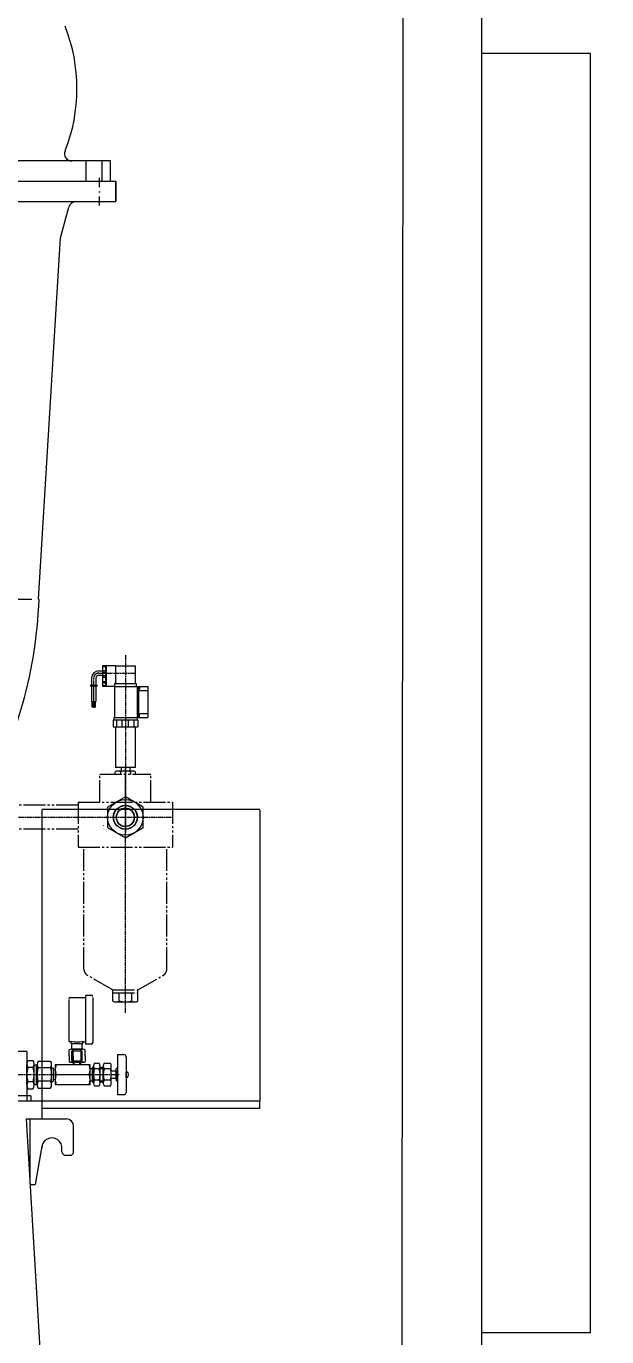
# Model space of a CAD drawing. Header units: millimetres. Extents: x 3 to 671030, y 2 to 511260.
# Drawn here: x 145278 to 165566, y 353151 to 398948 of the extents above; entities that cross this region are included whole.
import ezdxf

# ---------------------------------------------------------------- set-up
doc = ezdxf.new("R2010")
doc.units = ezdxf.units.MM
doc.header["$LTSCALE"] = 25.4
for name, pattern in [('CENTER', [50.8, 31.75, -6.35, 6.35, -6.35]), ('CHAIN', [0.7087, 0.4724, -0.0591, 0.1181, -0.0591]), ('DASHDOT', [25.4, 12.7, -6.35, 0, -6.35]), ('EB_DASHDOTDOT', [45, 30, -3, 3, -3, 3, -3])]:
    doc.linetypes.add(name, pattern=pattern)
doc.layers.get('Defpoints').update_dxf_attribs({"lineweight": 5})
for name, color, linetype, lineweight in [('CAXA0', 7, 'Continuous', 5), ('CAXA1', 5, 'CENTER', 5), ('CAXA尺寸线层', 3, 'Continuous', 5), ('CAXA细实线层', 7, 'Continuous', 5), ('EB0_1', 7, 'Continuous', 5), ('细实线层', 7, 'Continuous', 5)]:
    doc.layers.add(name, color=color, linetype=linetype, lineweight=lineweight)
doc.styles.add('Roman', font='arial.ttf')
doc.styles.get("Standard").update_dxf_attribs({"font": 'arial.ttf'})
doc.dimstyles.new('ISO-25', dxfattribs={"dimscale": 30, "dimtxt": 38.1, "dimasz": 38.1, "dimexe": 50.8, "dimexo": 50.8, "dimgap": 15.875, "dimtad": 1, "dimtih": 1, "dimtoh": 1, "dimdec": 1, "dimlfac": 0.03937, "dimdsep": 46, "dimtxsty": 'Standard', "dimcen": 63.5, "dimclrd": 7, "dimclre": 7, "dimclrt": 7, "dimadec": 0, "dimazin": 0, "dimtfac": 1, "dimtdec": 1, "dimtmove": 0, "dimatfit": 3, "dimfxl": 25.4, "dimlwd": 5, "dimlwe": 5, "dimarcsym": 0})

# ---------------------------------------------------------------- blocks, each defined once
blk = doc.blocks.new('*D34')
at = {"color": 7, "linetype": 'Continuous', "lineweight": 5, "transparency": 16777216}
for p, q in [((153430, 441916), (179134, 441916)), ((177610, 440773), (177610, 394744)), ((177610, 350476), (177610, 389509)), ((165253, 349333), (179134, 349333))]:
    blk.add_line(p, q, dxfattribs=at)
at = {"color": 7, "transparency": 16777216}
for points in [[(177420, 440773), (177801, 440773), (177610, 441916)], [(177420, 350476), (177801, 350476), (177610, 349333)]]:
    blk.add_solid(points, dxfattribs=at)
at = {"layer": 'Defpoints', "color": 0, "transparency": 16777216}
for p in [(151906, 441916), (163729, 349333), (177610, 349333)]:
    blk.add_point(p, dxfattribs=at)
at = {"color": 7, "lineweight": 5, "transparency": 16777216, "insert": (177610, 392127), "char_height": 4191, "attachment_point": 5, "style": 'Roman'}
blk.add_mtext('3645', dxfattribs=at)

msp = doc.modelspace()

# ---------------------------------------------------------------- linework, layer by layer
at = {"color": 7, "lineweight": 5}
for p, q in [((158449.95, 417913.25), (158395.67, 349333.25)), ((161189.35, 417913.25), (161189.35, 349333.25)), ((164999.35, 397999.65), (161189.35, 397999.65)), ((164999.35, 353295.65), (164999.35, 397999.65)), ((147370.27, 393528.88), (147370.32, 394240.08)), ((147929.07, 393528.84), (147929.12, 394240.04)), ((135586.15, 393529.26), (148413.15, 393529.26)), ((148413.15, 392818.06), (148413.15, 393529.26)), ((141999.65, 392818.06), (148413.15, 392818.06)), ((146480.91, 391548.06), (146770.76, 392629.8)), ((145708.81, 378924.26), (146480.91, 391548.06)), ((153442.35, 361144.24), (153442.35, 361398.24)), ((161189.35, 353295.65), (164999.35, 353295.65))]:
    msp.add_line(p, q, dxfattribs=at)
at = {"color": 7, "linetype": 'Continuous', "lineweight": 5}
for p, q in [((135776.65, 393529.26), (148222.65, 393529.26)), ((148400.22, 376600.25), (147942.66, 376600.25)), ((147943.02, 376600.25), (147943.02, 376092.25)), ((147943.02, 376579.57), (148044.62, 376579.57)), ((148044.62, 376600.25), (148044.62, 376092.25)), ((148070.02, 376600.25), (148070.02, 376092.25)), ((148400.22, 376600.25), (148400.22, 375977.95)), ((148400.22, 376600.25), (149086.02, 376600.25)), ((149086.02, 376600.25), (149086.02, 375977.95)), ((147562.02, 376168.45), (147562.02, 375919.65)), ((147714.42, 376168.45), (147714.42, 375919.65)), ((147816.02, 376422.45), (147943.02, 376422.45)), ((147816.02, 376270.05), (147943.02, 376270.05)), ((147943.02, 376438.93), (148044.62, 376438.93)), ((147943.02, 376397.05), (147943.02, 375889.05)), ((147943.02, 376376.37), (148044.62, 376376.37)), ((147943.02, 376253.58), (148044.62, 376253.58)), ((147943.02, 376205.62), (148044.62, 376205.62)), ((147943.02, 376050.38), (148044.62, 376050.38)), ((147943.02, 376002.42), (148044.62, 376002.42)), ((148044.62, 376397.05), (148044.62, 375889.05)), ((148070.02, 376397.05), (148070.02, 375889.05)), ((147511.2, 375919.65), (147769.89, 375919.65)), ((147511.2, 375894.25), (147769.89, 375894.25)), ((147562.02, 375965.25), (147562.02, 375716.45)), ((147562.02, 375894.25), (147562.02, 375355.93)), ((147714.42, 375965.25), (147714.42, 375716.45)), ((147714.42, 375894.25), (147714.42, 375355.93)), ((147943.02, 375909.74), (148044.62, 375909.74)), ((147943.02, 375889.05), (148362.12, 375889.05)), ((148362.12, 375977.95), (148362.12, 375876.35)), ((148362.12, 375977.95), (149124.12, 375977.95)), ((148362.12, 375876.35), (149530.52, 375876.35)), ((148362.12, 375876.35), (148362.12, 374796.85)), ((148362.12, 375774.75), (148362.12, 375673.15)), ((149124.12, 375977.95), (149124.12, 375876.35)), ((149149.52, 375876.35), (149149.52, 374796.85)), ((149149.52, 375673.15), (149149.52, 374694.84)), ((149200.32, 375876.35), (149200.32, 374796.85)), ((149200.32, 375871.41), (149238.42, 375871.41)), ((149200.32, 375782.51), (149238.42, 375782.51)), ((149200.32, 375736.65), (149530.52, 375736.65)), ((149238.42, 375871.41), (149238.42, 375782.51)), ((149530.52, 375876.35), (149530.52, 374796.85)), ((147562.02, 375355.93), (147714.42, 375355.93)), ((147581.07, 375156.7), (147581.07, 375355.93)), ((147619.17, 375156.7), (147581.07, 375156.7)), ((147619.17, 375156.7), (147619.17, 375355.93)), ((147657.27, 375156.7), (147657.27, 375355.93)), ((147695.37, 375156.7), (147657.27, 375156.7)), ((147695.37, 375156.7), (147695.37, 375355.93)), ((149174.92, 374694.84), (148311.32, 374694.84)), ((148311.32, 374694.84), (148311.32, 374466.65)), ((148336.72, 374796.85), (148336.72, 374694.84)), ((148336.72, 374796.85), (149530.52, 374796.85)), ((148438.75, 374466.65), (148438.75, 374694.84)), ((148631.36, 374466.65), (148631.36, 374694.84)), ((148854.22, 374466.65), (148854.22, 374694.84)), ((149047.49, 374466.65), (149047.49, 374694.84)), ((149149.52, 374796.85), (149149.52, 374694.84)), ((149174.92, 374694.84), (149174.92, 374466.65)), ((149200.32, 374936.55), (149530.52, 374936.55)), ((149200.32, 374890.7), (149238.42, 374890.7)), ((149200.32, 374801.8), (149238.42, 374801.8)), ((149238.42, 374801.8), (149238.42, 374890.7)), ((148311.32, 374466.65), (149174.92, 374466.65)), ((148400.22, 374466.65), (148400.22, 373044.25)), ((149086.02, 374466.65), (149086.02, 373044.25)), ((148391.39, 372810.79), (148391.39, 372891.3)), ((149086.25, 373044.25), (148400.22, 373044.25)), ((149007.31, 372917.25), (148479.38, 372917.25)), ((148567.37, 372891.3), (148567.37, 372810.79)), ((148590.95, 373044.25), (148590.95, 372917.25)), ((148895.75, 373044.25), (148895.75, 372917.25)), ((148919.32, 372891.3), (148919.32, 372810.79)), ((149095.3, 372810.79), (149095.3, 372891.3)), ((148743.12, 372023.04), (148120.6, 371663.63)), ((149365.63, 371663.63), (148743.12, 372023.04)), ((145822.35, 371583.82), (153442.35, 371583.82)), ((145822.35, 371558.24), (145822.35, 361398.24)), ((148120.6, 371663.63), (148120.6, 370944.81)), ((149365.63, 370944.81), (149365.63, 371663.63)), ((153442.35, 371558.24), (153442.35, 361398.24)), ((148120.6, 370944.81), (148743.12, 370585.4)), ((148743.12, 370585.4), (149365.63, 370944.81)), ((146812.81, 365005.24), (147346.21, 365005.24)), ((147346.21, 365087.79), (147549.41, 365087.79)), ((147346.21, 365062.21), (147346.21, 363373.11)), ((147600.21, 365011.41), (147600.21, 363423.91)), ((146762.01, 364928.86), (146762.01, 363506.46)), ((146775.48, 362973.06), (146775.48, 363176.26)), ((146812.81, 363455.66), (146850.91, 363455.66)), ((147263.09, 363201.66), (146845.14, 363201.66)), ((146850.91, 363404.86), (146850.91, 363483.25)), ((146850.91, 363404.86), (147257.31, 363404.86)), ((146869.96, 363393.43), (146869.96, 363404.86)), ((146869.96, 363201.66), (146869.96, 363393.43)), ((146869.96, 363201.66), (147238.26, 363201.66)), ((146908.06, 363138.16), (146908.06, 363201.66)), ((146914.8, 362973.06), (146914.8, 363176.26)), ((147193.43, 362973.06), (147193.43, 363176.26)), ((147200.16, 363138.16), (147200.16, 363201.66)), ((147238.26, 363393.43), (147238.26, 363404.86)), ((147238.26, 363201.66), (147238.26, 363393.43)), ((147257.31, 363404.86), (147257.31, 363483.25)), ((147257.31, 363455.66), (147346.21, 363455.66)), ((147332.74, 362973.06), (147332.74, 363176.26)), ((147549.41, 363373.11), (147346.21, 363373.11)), ((145301.51, 363125.46), (141872.51, 363125.46)), ((145301.51, 363125.46), (145301.51, 361398.23)), ((145339.45, 362811.26), (145517.58, 362811.26)), ((145694.14, 362781.93), (146128.09, 362781.93)), ((146775.48, 362973.06), (146775.48, 362769.86)), ((147263.09, 362744.46), (146845.14, 362744.46)), ((146876.31, 363138.16), (147231.91, 363138.16)), ((146876.31, 362795.26), (146876.31, 363138.16)), ((146876.31, 362795.26), (147231.91, 362795.26)), ((146914.8, 362973.06), (146914.8, 362769.86)), ((146927.11, 362655.56), (146927.11, 362744.46)), ((146990.61, 362769.86), (146990.61, 362795.26)), ((146990.61, 362769.86), (147117.61, 362769.86)), ((147117.61, 362769.86), (147117.61, 362795.26)), ((147181.11, 362655.56), (147181.11, 362744.46)), ((147193.43, 362973.06), (147193.43, 362769.86)), ((147231.91, 362795.26), (147231.91, 363138.16)), ((147332.74, 362973.06), (147332.74, 362769.86)), ((147657.81, 362708.61), (147828.02, 362708.61)), ((147997.71, 362708.61), (148218.72, 362708.61)), ((148463.81, 363011.16), (148463.81, 362312.66)), ((148463.81, 363011.16), (148692.41, 363011.16)), ((148768.61, 362934.96), (148768.61, 361690.36)), ((145301.51, 361938.71), (145301.51, 362686.61)), ((145517.58, 362561.96), (145339.45, 362561.96)), ((145555.51, 361938.71), (145555.51, 362686.61)), ((145555.51, 362655.56), (145657.11, 362655.56)), ((145631.71, 361969.76), (145631.71, 362655.56)), ((145657.11, 362664.61), (145657.11, 362312.66)), ((145657.11, 361960.71), (145657.11, 362312.66)), ((146128.09, 362547.29), (145694.14, 362547.29)), ((146165.11, 361960.71), (146165.11, 362664.61)), ((146165.11, 362553.96), (146215.91, 362553.96)), ((146215.91, 362553.96), (146215.91, 362071.36)), ((146215.91, 362490.46), (146292.11, 362468.87)), ((147511.31, 362655.56), (146292.11, 362655.56)), ((146292.11, 362650.46), (146292.11, 361969.76)), ((146322.01, 362312.66), (147482.12, 362312.66)), ((147511.31, 361969.76), (147511.31, 362655.56)), ((147511.31, 362531.1), (147587.51, 362531.1)), ((147587.51, 362566.66), (147628.61, 362566.66)), ((147587.51, 362566.66), (147587.51, 362058.66)), ((147628.61, 362015.7), (147628.61, 362609.62)), ((147828.02, 362510.63), (147657.81, 362510.63)), ((147857.21, 362015.7), (147857.21, 362609.62)), ((147857.21, 362566.66), (147968.51, 362566.66)), ((147968.51, 362015.7), (147968.51, 362609.62)), ((148218.72, 362510.63), (147997.71, 362510.63)), ((148247.91, 362015.7), (148247.91, 362609.62)), ((148247.91, 362439.66), (148425.71, 362439.66)), ((148425.71, 362185.66), (148425.71, 362521.78)), ((148463.81, 362521.78), (148425.71, 362521.78)), ((148425.71, 362439.66), (148425.71, 362089.98)), ((148463.81, 362312.66), (148463.81, 361614.16)), ((148768.61, 362211.06), (148768.61, 362414.26)), ((148768.61, 362414.26), (148811.69, 362414.26)), ((148837.45, 362322.82), (148837.45, 362302.5)), ((148847.35, 362322.82), (148837.45, 362322.82)), ((148847.35, 362302.5), (148837.45, 362302.5)), ((145517.58, 362063.36), (145339.45, 362063.36)), ((145339.45, 361814.06), (145517.58, 361814.06)), ((145555.51, 361969.76), (145657.11, 361969.76)), ((146128.09, 362078.02), (145694.14, 362078.02)), ((145694.14, 361843.39), (146128.09, 361843.39)), ((146165.11, 362071.36), (146215.91, 362071.36)), ((146215.91, 362134.86), (146292.34, 362156.45)), ((146292.11, 361969.76), (147511.31, 361969.76)), ((147511.31, 362094.22), (147587.51, 362094.22)), ((147587.51, 362058.66), (147628.61, 362058.66)), ((147828.02, 362114.69), (147657.81, 362114.69)), ((147657.81, 361916.71), (147828.02, 361916.71)), ((147857.21, 362058.66), (147968.51, 362058.66)), ((148218.72, 362114.69), (147997.71, 362114.69)), ((147997.71, 361916.71), (148218.72, 361916.71)), ((148247.91, 362185.66), (148425.71, 362185.66)), ((148463.81, 362089.98), (148425.71, 362089.98)), ((148812.2, 362211.06), (148768.61, 362211.06)), ((117628.35, 361398.24), (153442.35, 361398.24)), ((145441.35, 361576.06), (143028.35, 361576.06)), ((145441.17, 361576.68), (145441.26, 361398.85)), ((145822.35, 361398.24), (145822.35, 360763.24)), ((148463.81, 361614.16), (148692.41, 361614.16)), ((145822.35, 361144.24), (153442.35, 361144.24)), ((145278.37, 360763.24), (145880.76, 350476.25)), ((145278.37, 360763.24), (146681.9, 360763.24)), ((145411.9, 358477.24), (145411.9, 360763.24)), ((146935.9, 359620.24), (146935.9, 360509.24)), ((145823.7, 359808.99), (145588.88, 358477.24)), ((146527.43, 359620.24), (146527.43, 359785.58)), ((146654.43, 359493.24), (146808.9, 359493.24)), ((145411.9, 358477.24), (145588.88, 358477.24))]:
    msp.add_line(p, q, dxfattribs=at)
at = {"color": 7, "linetype": 'DASHDOT', "lineweight": 5}
msp.add_line((147841.65, 392680.5), (147841.65, 393696.64), dxfattribs=at)
at = {"color": 7, "linetype": 'CHAIN', "lineweight": 5, "ltscale": 15}
for p, q in [((148743.12, 376975.57), (148743.12, 370790.43)), ((147638.22, 375337.11), (147638.22, 376168.45)), ((147816.02, 376346.25), (149086.02, 376346.25)), ((148743.09, 364468.78), (148743.09, 373007.98)), ((142329.85, 371304.35), (150394.19, 371304.35)), ((136884.19, 362329.73), (148527.31, 362312.66))]:
    msp.add_line(p, q, dxfattribs=at)
at = {"color": 7, "linetype": 'Continuous', "lineweight": 5}
for centre, radius in [((148743.12, 371304.22), 622.63), ((148743.12, 371304.22), 419.1), ((148743.12, 371304.35), 414.02), ((148743.12, 371304.35), 317.5)]:
    msp.add_circle(centre, radius, dxfattribs=at)
at = {"color": 7, "lineweight": 5}
for centre, radius, start, end in [((141108.33, 396767.76), 5944.03, 338.482955, 21.517045), ((146871.17, 394487.53), 254, 158.401459, 269.918504), ((147016.11, 392564.06), 254, 90, 165)]:
    msp.add_arc(centre, radius, start, end, dxfattribs=at)
at = {"color": 7, "linetype": 'Continuous', "lineweight": 5}
for centre, radius, start, end in [((147816.02, 376168.45), 254, 90, 180), ((147816.02, 376168.45), 101.6, 90, 180), ((148479.38, 372755.12), 162.13, 57.132768, 122.867232), ((148743.35, 372307.65), 609.6, 73.221345, 106.778655), ((149007.31, 372755.12), 162.13, 57.132768, 122.867232), ((148743.12, 371304.35), 317.5, 90, 270), ((148743.35, 371304.35), 317.5, 270, 90), ((146812.81, 364954.44), 50.8, 90, 180), ((147549.41, 365036.99), 50.8, 0, 90), ((146812.81, 363506.46), 50.8, 180, 270), ((146845.14, 363093.44), 108.21, 49.932013, 130.067987), ((147054.11, 364217.66), 762, 254.53399, 285.46601), ((147054.11, 362806.9), 394.76, 69.334522, 110.665478), ((147263.09, 363093.44), 108.21, 49.932013, 130.067987), ((147549.41, 363423.91), 50.8, 270, 0), ((145525.29, 362686.61), 223.77, 146.149101, 213.850899), ((145331.74, 362686.61), 223.77, 326.149101, 33.850899), ((145331.74, 362686.61), 223.77, 326.149101, 33.850899), ((145861.5, 362664.61), 204.38, 144.969964, 215.030036), ((145960.73, 362664.61), 204.38, 324.969964, 35.030036), ((146845.14, 362852.67), 108.21, 229.932013, 310.067987), ((147054.11, 363139.22), 394.76, 249.334522, 290.665478), ((147263.09, 362852.67), 108.21, 229.932013, 310.067987), ((147811.01, 362609.62), 182.4, 147.132768, 212.867232), ((147674.81, 362609.62), 182.4, 327.132768, 32.867232), ((148150.91, 362609.62), 182.4, 147.132768, 212.867232), ((148065.52, 362609.62), 182.4, 327.132768, 32.867232), ((148692.41, 362934.96), 76.2, 0, 90), ((146139.71, 362312.66), 838.2, 162.69712, 197.30288), ((144717.31, 362312.66), 838.2, 342.69712, 17.30288), ((146419.11, 362312.66), 762, 162.066067, 180), ((146419.11, 362312.66), 762, 180, 197.933933), ((145403.11, 362312.66), 762, 0, 17.933933), ((145403.11, 362312.66), 762, 342.066067, 0), ((146810.11, 362484.11), 518, 160.671438, 199.328562), ((146810.11, 362141.21), 518, 160.645699, 199.328562), ((146993.31, 362484.11), 518, 340.671438, 19.328562), ((146993.31, 362141.21), 518, 340.671438, 19.328562), ((148314.41, 362312.66), 685.8, 163.221345, 196.778655), ((147171.41, 362312.66), 685.8, 343.221345, 16.778655), ((148654.31, 362312.66), 685.8, 163.221345, 196.778655), ((147562.11, 362312.66), 685.8, 343.221345, 16.778655), ((148685.11, 362312.66), 162.31, 3.583322, 38.752304), ((148685.11, 362312.66), 162.56, 321.247696, 356.416678), ((145525.29, 361938.71), 223.77, 146.149101, 213.850899), ((145331.74, 361938.71), 223.77, 326.149101, 33.850899), ((145861.5, 361960.71), 204.38, 144.969964, 215.030036), ((145960.73, 361960.71), 204.38, 324.969964, 35.030036), ((147811.01, 362015.7), 182.4, 147.132768, 212.867232), ((147674.81, 362015.7), 182.4, 327.132768, 32.867232), ((148150.91, 362015.7), 182.4, 147.132768, 212.867232), ((148065.52, 362015.7), 182.4, 327.132768, 32.867232), ((148692.41, 361690.36), 76.2, 270, 0), ((146681.9, 360509.24), 254, 0, 90), ((146173.9, 359747.24), 355.6, 353.811565, 180), ((146654.43, 359620.24), 127, 180, 270), ((146808.9, 359620.24), 127, 270, 360)]:
    msp.add_arc(centre, radius, start, end, dxfattribs=at)
at = {"color": 7, "linetype": 'CHAIN', "lineweight": 5, "ltscale": 15}
msp.add_arc((147816.02, 376168.45), 177.8, 90, 180, dxfattribs=at)
at = {"layer": 'CAXA0', "color": 7, "linetype": 'Continuous', "lineweight": 5}
for p, q in [((148221.29, 394240.46), (135775.29, 394240.46)), ((148223.88, 393528.82), (148223.93, 394240.02))]:
    msp.add_line(p, q, dxfattribs=at)
at = {"layer": 'CAXA1', "linetype": 'CENTER', "lineweight": 5, "ltscale": 15}
msp.add_line((117149.78, 378924.26), (145479.84, 378924.26), dxfattribs=at)
at = {"layer": 'CAXA1', "linetype": 'CENTER', "lineweight": 5, "ltscale": 3}
for p, q in [((147638.22, 375133.91), (147638.22, 375965.25)), ((147981.12, 371723.39), (147981.12, 371724.33)), ((147981.12, 371011.47), (147981.12, 371012.29)), ((147981.12, 370884.38), (147981.12, 370885.19))]:
    msp.add_line(p, q, dxfattribs=at)
at = {"layer": 'CAXA尺寸线层', "color": 7, "linetype": 'Continuous', "lineweight": 5}
for p, q in [((147943.02, 376600.25), (147943.02, 376473.48)), ((147943.02, 376397.05), (147943.02, 376270.28))]:
    msp.add_line(p, q, dxfattribs=at)
at = {"layer": 'CAXA细实线层', "color": 7, "linetype": 'EB_DASHDOTDOT', "lineweight": 5}
for p, q in [((147854.09, 371837.48), (147854.09, 372810.79)), ((147854.09, 372810.79), (149632.09, 372810.79)), ((149632.09, 371837.48), (149632.09, 372810.79)), ((147091.98, 371723.46), (142327.45, 371723.46)), ((147091.98, 371837.48), (147091.98, 370262.68)), ((147091.98, 371837.48), (150394.19, 371837.48)), ((150394.19, 371837.48), (150394.19, 370262.68)), ((147091.98, 370885.26), (142326.13, 370885.26)), ((147092.19, 370262.68), (150394.19, 370262.68)), ((147295.18, 365999.99), (147295.18, 370262.68)), ((150190.99, 365999.99), (150190.99, 370262.68)), ((148303.25, 365271.45), (147422.39, 365780.02)), ((149183.13, 365271.45), (150063.99, 365780.02)), ((148303.25, 365271.45), (149183.13, 365271.45)), ((148303.25, 364884.79), (148303.25, 365271.45)), ((148303.25, 365169.85), (149183.13, 365169.85)), ((148523.22, 364884.79), (148523.22, 365169.85)), ((148963.16, 364884.79), (148963.16, 365169.85)), ((149183.13, 364884.79), (149183.13, 365271.45)), ((148413.24, 364852.35), (149073.15, 364852.35))]:
    msp.add_line(p, q, dxfattribs=at)
at = {"layer": 'CAXA细实线层', "color": 7, "linetype": 'Continuous', "lineweight": 5}
for p, q in [((148489.19, 365169.85), (148997.19, 365169.85)), ((146908.06, 362795.26), (146908.06, 363138.16)), ((147200.16, 362795.26), (147200.16, 363138.16)), ((147587.51, 362531.1), (147628.61, 362531.1)), ((147857.21, 362531.1), (147968.51, 362531.1)), ((147587.51, 362094.22), (147628.61, 362094.22)), ((147857.21, 362094.22), (147968.51, 362094.22))]:
    msp.add_line(p, q, dxfattribs=at)
at = {"layer": 'CAXA细实线层', "color": 7, "lineweight": 5}
for p, q in [((146952.51, 362655.56), (146952.51, 362744.46)), ((147155.71, 362655.56), (147155.71, 362744.46)), ((145631.71, 362630.16), (145657.11, 362630.16)), ((145631.71, 361995.16), (145657.11, 361995.16))]:
    msp.add_line(p, q, dxfattribs=at)
at = {"layer": 'CAXA细实线层', "color": 7, "linetype": 'Continuous', "lineweight": 5}
msp.add_circle((148743.17, 371304.29), 419.1, dxfattribs=at)
at = {"layer": 'CAXA细实线层', "color": 7, "linetype": 'EB_DASHDOTDOT', "lineweight": 5}
for centre, radius, start, end in [((147549.24, 365999.99), 254, 180, 240), ((149936.99, 365999.99), 254, 300, 0), ((148413.24, 365055.02), 202.67, 237.132768, 302.867232), ((148743.19, 365614.35), 762, 253.221345, 286.778655), ((149073.15, 365055.02), 202.67, 237.132768, 302.867232)]:
    msp.add_arc(centre, radius, start, end, dxfattribs=at)
at = {"layer": 'EB0_1', "color": 7, "linetype": 'Continuous', "lineweight": 5}
msp.add_open_spline([(137618.86, 389905.19), (137482.36, 389997.28), (136362.16, 390720.14), (134084.78, 391688.65), (130672.5, 392300.77), (127226.04, 391898.09), (123932.96, 390655.38), (121056.75, 388569.9), (118800.42, 385794.75), (117331.24, 382504.86), (116758.89, 378954.21), (117144.94, 375322.92), (118428.4, 371869.87), (120619.33, 368857.07), (123517.22, 366503.92), (126949.56, 364958.13), (130713.89, 364363.2), (134508.69, 364761.69), (138095.61, 366140), (141224.12, 368415.31), (143662.64, 371427.01), (145253.85, 375008.61), (145676.45, 377602.02), (145726.42, 378924.26)], degree=3, knots=[0, 0, 0, 0, 419.10359707, 3392.99379749, 6215.37450072, 9149.02342903, 12103.33671848, 15079.87229539, 18078.64241157, 21099.66924128, 24142.91888491, 27118.47696268, 30293.75321909, 33403.69575067, 36481.23010109, 39689.58186516, 42866.24052022, 46065.15684254, 49286.2972383, 52529.67301088, 55795.30676871, 59028.98747378, 62395.02750358, 62395.02750358, 62395.02750358, 62395.02750358], dxfattribs=at)
at = {"layer": '细实线层', "color": 7, "lineweight": 5}
msp.add_line((148413.15, 393529.26), (148413.15, 392818.06), dxfattribs=at)

# ---------------------------------------------------------------- dimensions: what is measured, and where the dimension line sits
at = {"color": 7, "lineweight": 5}
dim = msp.add_linear_dim(base=(177610.13, 349333.25), p1=(151905.65, 441916.26), p2=(163729.35, 349333.25), angle=90, dimstyle='ISO-25', override={"dimscale": 30, "dimtxt": 139.7, "dimpost": '\\X', "dimtxsty": 'Roman', "dimtmove": 1}, dxfattribs=at)
dim.commit()
dim.dimension.update_dxf_attribs({"geometry": '*D34', "text_midpoint": (177610.13, 392126.7), "dimtype": 160})

doc.saveas('drawing.dxf')
